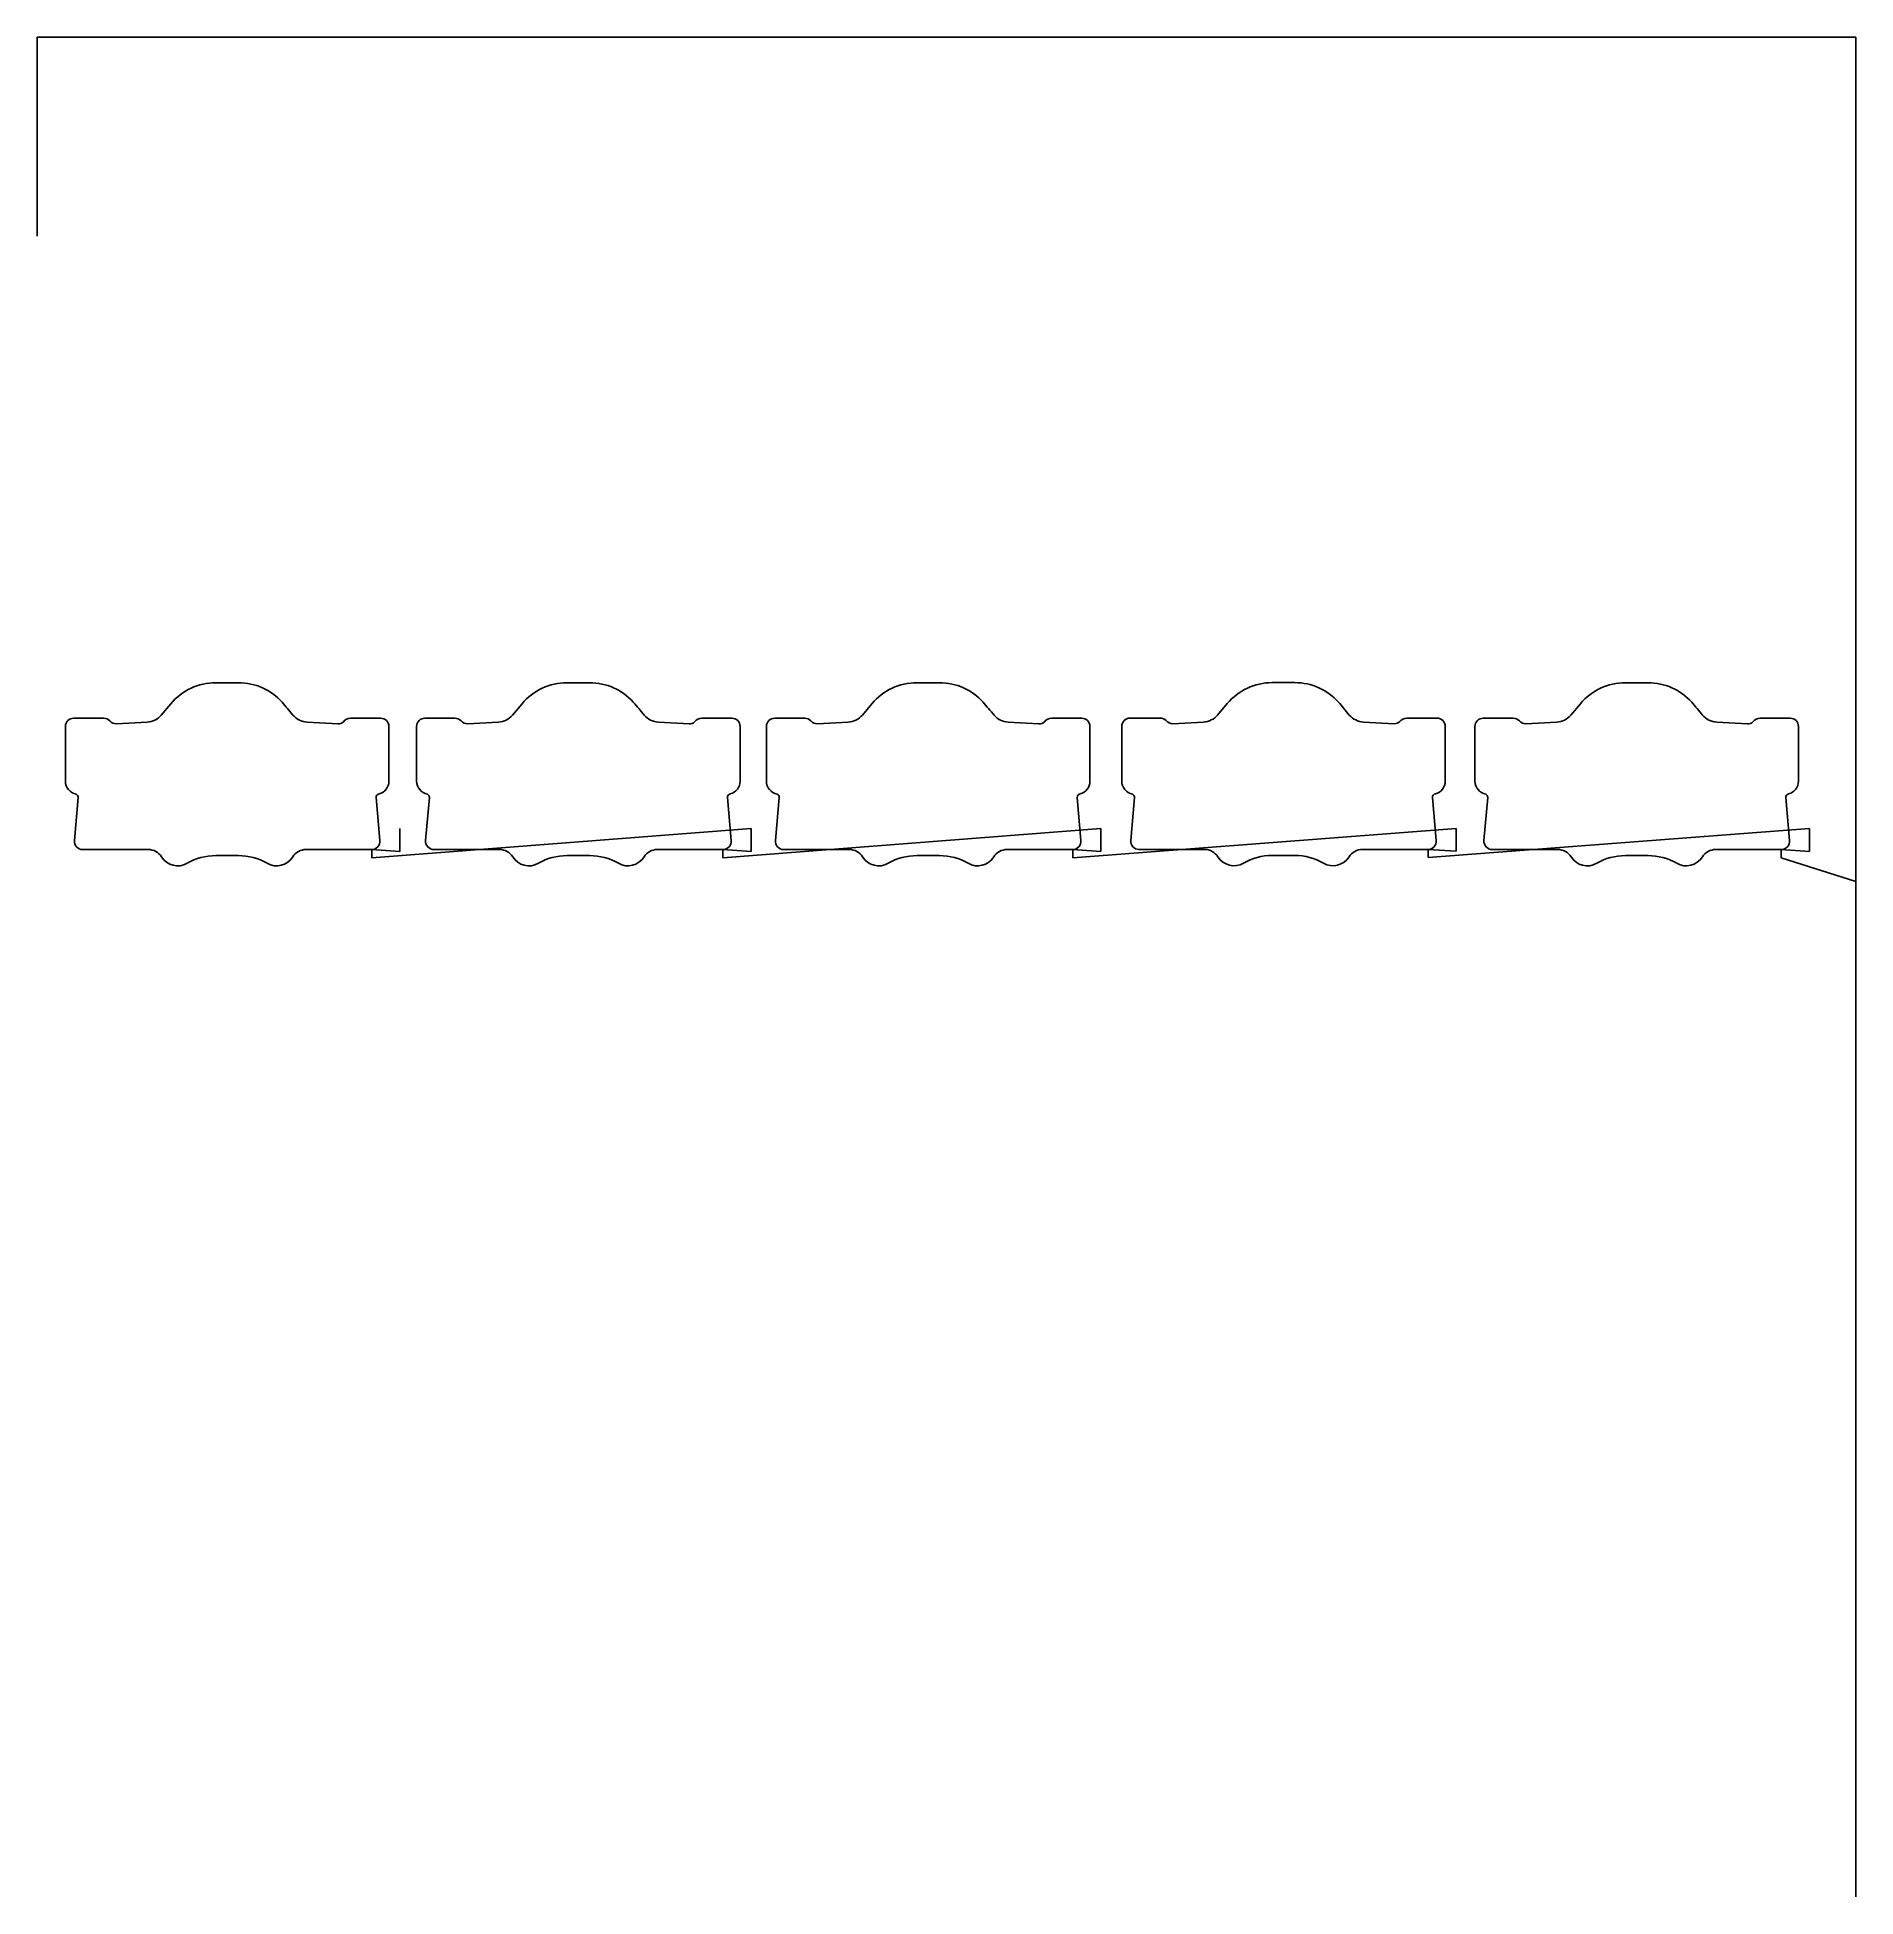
# Model space of a CAD drawing. Header units: metres. Extents: x 433 to 2637, y 0 to 2252.
import ezdxf

# ---------------------------------------------------------------- set-up
doc = ezdxf.new("R2010")
doc.units = ezdxf.units.M

msp = doc.modelspace()

# ---------------------------------------------------------------- linework, layer by layer
at = {"layer": 'TOOL_0'}
for p, q in [((2636.771, 2252.328), (433.01, 2252.328)), ((433.01, 2252.328), (433.01, 2012.303)), ((2636.771, 1230.654), (2636.771, 2252.328)), ((433.01, 2012.303), (433.01, 2011.303)), ((649.464, 1470.462), (676.965, 1470.462)), ((1075.066, 1470.462), (1102.567, 1470.462)), ((1498.941, 1470.462), (1526.442, 1470.462)), ((1929.482, 1470.617), (1956.983, 1470.617)), ((2357.523, 1470.462), (2385.024, 1470.462)), ((583.426, 1431.217), (595.075, 1445.1)), ((1009.028, 1431.217), (1020.677, 1445.1)), ((1432.903, 1431.217), (1444.552, 1445.1)), ((1863.444, 1431.372), (1875.093, 1445.255)), ((2291.485, 1431.217), (2303.134, 1445.1)), ((477.214, 1427.462), (513.551, 1427.462)), ((529, 1420.722), (566.297, 1422.677)), ((760.132, 1422.677), (797.429, 1420.722)), ((812.876, 1427.462), (849.215, 1427.462)), ((902.816, 1427.462), (939.153, 1427.462)), ((954.602, 1420.722), (991.899, 1422.677)), ((1185.734, 1422.677), (1223.031, 1420.722)), ((1238.478, 1427.462), (1274.817, 1427.462)), ((1326.691, 1427.462), (1363.028, 1427.462)), ((1378.477, 1420.722), (1415.774, 1422.677)), ((1609.609, 1422.677), (1646.906, 1420.722)), ((1662.353, 1427.462), (1698.692, 1427.462)), ((1757.232, 1427.617), (1793.569, 1427.617)), ((1809.018, 1420.877), (1846.315, 1422.832)), ((2040.15, 1422.832), (2077.447, 1420.877)), ((2092.894, 1427.617), (2129.233, 1427.617)), ((2185.273, 1427.462), (2221.61, 1427.462)), ((2237.059, 1420.722), (2274.356, 1422.677)), ((2468.191, 1422.677), (2505.488, 1420.722)), ((2520.935, 1427.462), (2557.274, 1427.462)), ((467.214, 1351.199), (467.214, 1417.462)), ((859.215, 1417.462), (859.215, 1351.199)), ((892.816, 1351.199), (892.816, 1417.462)), ((1284.817, 1417.462), (1284.817, 1351.199)), ((1316.691, 1351.199), (1316.691, 1417.462)), ((1708.692, 1417.462), (1708.692, 1351.199)), ((1747.232, 1351.354), (1747.232, 1417.617)), ((2139.233, 1417.617), (2139.233, 1351.354)), ((2175.273, 1351.199), (2175.273, 1417.462)), ((2567.274, 1417.462), (2567.274, 1351.199)), ((478.074, 1279.334), (482.627, 1331.37)), ((843.803, 1331.36), (848.355, 1279.334)), ((903.676, 1279.334), (908.229, 1331.37)), ((1269.405, 1331.36), (1273.957, 1279.334)), ((1327.551, 1279.334), (1332.104, 1331.37)), ((1693.28, 1331.36), (1697.832, 1279.334)), ((1758.092, 1279.489), (1762.645, 1331.525)), ((2123.821, 1331.515), (2128.373, 1279.489)), ((2186.133, 1279.334), (2190.686, 1331.37)), ((2551.862, 1331.36), (2556.414, 1279.334)), ((838.393, 1258.447), (1298.212, 1293.82)), ((872.61, 1293.82), (872.61, 1266.152)), ((1263.995, 1258.447), (1722.087, 1293.82)), ((1298.212, 1293.82), (1298.212, 1266.152)), ((1687.87, 1258.447), (2152.628, 1293.975)), ((1722.087, 1293.82), (1722.087, 1266.152)), ((2118.411, 1258.602), (2580.669, 1293.82)), ((2152.628, 1293.975), (2152.628, 1266.307)), ((2580.669, 1293.82), (2580.669, 1266.152)), ((567.565, 1268.462), (488.036, 1268.462)), ((838.392, 1268.462), (758.863, 1268.462)), ((872.61, 1266.152), (838.392, 1268.462)), ((838.393, 1268.462), (838.393, 1258.447)), ((993.167, 1268.462), (913.638, 1268.462)), ((1263.994, 1268.462), (1184.465, 1268.462)), ((1298.212, 1266.152), (1263.994, 1268.462)), ((1263.995, 1268.462), (1263.995, 1258.447)), ((1417.042, 1268.462), (1337.513, 1268.462)), ((1687.869, 1268.462), (1608.34, 1268.462)), ((1722.087, 1266.152), (1687.869, 1268.462)), ((1687.87, 1268.462), (1687.87, 1258.447)), ((1847.583, 1268.617), (1768.054, 1268.617)), ((2118.41, 1268.617), (2038.881, 1268.617)), ((2152.628, 1266.307), (2118.41, 1268.617)), ((2118.411, 1268.617), (2118.411, 1258.602)), ((2275.624, 1268.462), (2196.095, 1268.462)), ((2546.451, 1268.462), (2466.922, 1268.462)), ((2580.669, 1266.152), (2546.451, 1268.462)), ((2546.452, 1268.462), (2546.452, 1258.447)), ((676.964, 1261.14), (649.464, 1261.14)), ((1102.566, 1261.14), (1075.066, 1261.14)), ((1526.441, 1261.14), (1498.941, 1261.14)), ((1956.982, 1261.295), (1929.482, 1261.295)), ((2385.023, 1261.14), (2357.523, 1261.14)), ((2546.452, 1258.447), (2636.771, 1229.654)), ((2636.771, 1229.654), (2636.771, 1230.654)), ((2636.771, 1230.654), (2636.771, 0)), ((2636.771, 1229.654), (2636.771, 1230.654)), ((2636.771, 0), (2636.771, 1229.654))]:
    msp.add_line(p, q, dxfattribs=at)
for centre, radius, start, end in [((649.464, 1399.462), 71, 90, 139.99987), ((676.871, 1399.252), 71.21, 41.992894, 89.924367), ((1075.066, 1399.462), 71, 90, 139.99987), ((1102.473, 1399.252), 71.21, 41.992894, 89.924367), ((1498.941, 1399.462), 71, 90, 139.99987), ((1526.348, 1399.252), 71.21, 41.992894, 89.924367), ((1929.482, 1399.617), 71, 90, 139.99987), ((1956.889, 1399.407), 71.21, 41.992894, 89.924367), ((2357.523, 1399.462), 71, 90, 139.99987), ((2384.93, 1399.252), 71.21, 41.992894, 89.924367), ((269.508, 1045.742), 610.564, 39.149233, 41.072929), ((695.11, 1045.742), 610.564, 39.149233, 41.072929), ((1118.985, 1045.742), 610.564, 39.149233, 41.072929), ((1549.526, 1045.897), 610.564, 39.149233, 41.072929), ((1977.567, 1045.742), 610.564, 39.149233, 41.072929), ((477.214, 1417.462), 10, 90, 180), ((513.447, 1416.214), 11.248, 46.476925, 89.470253), ((528.624, 1430.094), 9.38, 217.60658, 272.297446), ((564.992, 1446.741), 24.099, 273.104132, 319.897944), ((761.437, 1446.741), 24.1, 220.102056, 266.895868), ((797.86, 1429.817), 9.105, 267.286859, 313.157554), ((813.043, 1415.968), 11.495, 90.83241, 141.172827), ((849.215, 1417.462), 10, 0, 90), ((902.816, 1417.462), 10, 90, 180), ((939.049, 1416.214), 11.248, 46.476925, 89.470253), ((954.226, 1430.094), 9.38, 217.60658, 272.297446), ((990.594, 1446.741), 24.099, 273.104132, 319.897944), ((1187.039, 1446.741), 24.1, 220.102056, 266.895868), ((1223.462, 1429.817), 9.105, 267.286859, 313.157554), ((1238.645, 1415.968), 11.495, 90.83241, 141.172827), ((1274.817, 1417.462), 10, 0, 90), ((1326.691, 1417.462), 10, 90, 180), ((1362.924, 1416.214), 11.248, 46.476925, 89.470253), ((1378.101, 1430.094), 9.38, 217.60658, 272.297446), ((1414.469, 1446.741), 24.099, 273.104132, 319.897944), ((1610.914, 1446.741), 24.1, 220.102056, 266.895868), ((1647.337, 1429.817), 9.105, 267.286859, 313.157554), ((1662.52, 1415.968), 11.495, 90.83241, 141.172827), ((1698.692, 1417.462), 10, 0, 90), ((1757.232, 1417.617), 10, 90, 180), ((1793.465, 1416.369), 11.248, 46.476925, 89.470253), ((1808.642, 1430.249), 9.38, 217.60658, 272.297446), ((1845.01, 1446.896), 24.099, 273.104132, 319.897944), ((2041.455, 1446.896), 24.1, 220.102056, 266.895868), ((2077.878, 1429.972), 9.105, 267.286859, 313.157554), ((2093.061, 1416.123), 11.495, 90.83241, 141.172827), ((2129.233, 1417.617), 10, 0, 90), ((2185.273, 1417.462), 10, 90, 180), ((2221.506, 1416.214), 11.248, 46.476925, 89.470253), ((2236.683, 1430.094), 9.38, 217.60658, 272.297446), ((2273.051, 1446.741), 24.099, 273.104132, 319.897944), ((2469.496, 1446.741), 24.1, 220.102056, 266.895868), ((2505.919, 1429.817), 9.105, 267.286859, 313.157554), ((2521.102, 1415.968), 11.495, 90.83241, 141.172827), ((2557.274, 1417.462), 10, 0, 90), ((483.401, 1351.27), 16.186, 180.251311, 258.57969), ((478.606, 1331.696), 4.034, 355.364919, 66.790221), ((847.913, 1331.655), 4.12, 98.499824, 184.10543), ((843.178, 1351.227), 16.037, 284.908863, 359.899964), ((909.003, 1351.27), 16.186, 180.251311, 258.57969), ((904.208, 1331.696), 4.034, 355.364919, 66.790221), ((1273.515, 1331.655), 4.12, 98.499824, 184.10543), ((1268.78, 1351.227), 16.037, 284.908863, 359.899964), ((1332.878, 1351.27), 16.186, 180.251311, 258.57969), ((1328.083, 1331.696), 4.034, 355.364919, 66.790221), ((1697.39, 1331.655), 4.12, 98.499824, 184.10543), ((1692.655, 1351.227), 16.037, 284.908863, 359.899964), ((1763.419, 1351.425), 16.186, 180.251311, 258.57969), ((1758.624, 1331.851), 4.034, 355.364919, 66.790221), ((2127.931, 1331.81), 4.12, 98.499824, 184.10543), ((2123.196, 1351.382), 16.037, 284.908863, 359.899964), ((2191.46, 1351.27), 16.186, 180.251311, 258.57969), ((2186.665, 1331.696), 4.034, 355.364919, 66.790221), ((2555.972, 1331.655), 4.12, 98.499824, 184.10543), ((2551.237, 1351.227), 16.037, 284.908863, 359.899964), ((488.036, 1278.462), 10, 174.9975, 270), ((567.565, 1249.462), 19, 31.920037, 90), ((758.863, 1249.462), 19, 90, 148.079963), ((838.393, 1278.462), 10, 270, 5.0025), ((913.638, 1278.462), 10, 174.9975, 270), ((993.167, 1249.462), 19, 31.920037, 90), ((1184.465, 1249.462), 19, 90, 148.079963), ((1263.995, 1278.462), 10, 270, 5.0025), ((1337.513, 1278.462), 10, 174.9975, 270), ((1417.042, 1249.462), 19, 31.920037, 90), ((1608.34, 1249.462), 19, 90, 148.079963), ((1687.87, 1278.462), 10, 270, 5.0025), ((1768.054, 1278.617), 10, 174.9975, 270), ((1847.583, 1249.617), 19, 31.920037, 90), ((2038.881, 1249.617), 19, 90, 148.079963), ((2118.411, 1278.617), 10, 270, 5.0025), ((2196.095, 1278.462), 10, 174.9975, 270), ((2275.624, 1249.462), 19, 31.920037, 90), ((2466.922, 1249.462), 19, 90, 148.079963), ((2546.452, 1278.462), 10, 270, 5.0025), ((603.223, 1271.702), 23.024, 211.978215, 300.120837), ((649.464, 1192.14), 69, 90, 120.17963), ((676.964, 1192.14), 69, 59.82037, 90), ((723.206, 1271.701), 23.024, 239.875762, 328.022578), ((1028.825, 1271.702), 23.024, 211.978215, 300.120837), ((1075.066, 1192.14), 69, 90, 120.17963), ((1102.566, 1192.14), 69, 59.82037, 90), ((1148.808, 1271.701), 23.024, 239.875762, 328.022578), ((1452.7, 1271.702), 23.024, 211.978215, 300.120837), ((1498.941, 1192.14), 69, 90, 120.17963), ((1526.441, 1192.14), 69, 59.82037, 90), ((1572.683, 1271.701), 23.024, 239.875762, 328.022578), ((1883.241, 1271.857), 23.024, 211.978215, 300.120837), ((1929.482, 1192.295), 69, 90, 120.17963), ((1956.982, 1192.295), 69, 59.82037, 90), ((2003.224, 1271.856), 23.024, 239.875762, 328.022578), ((2311.282, 1271.702), 23.024, 211.978215, 300.120837), ((2357.523, 1192.14), 69, 90, 120.17963), ((2385.023, 1192.14), 69, 59.82037, 90), ((2431.265, 1271.701), 23.024, 239.875762, 328.022578)]:
    msp.add_arc(centre, radius, start, end, dxfattribs=at)

doc.saveas('drawing.dxf')
